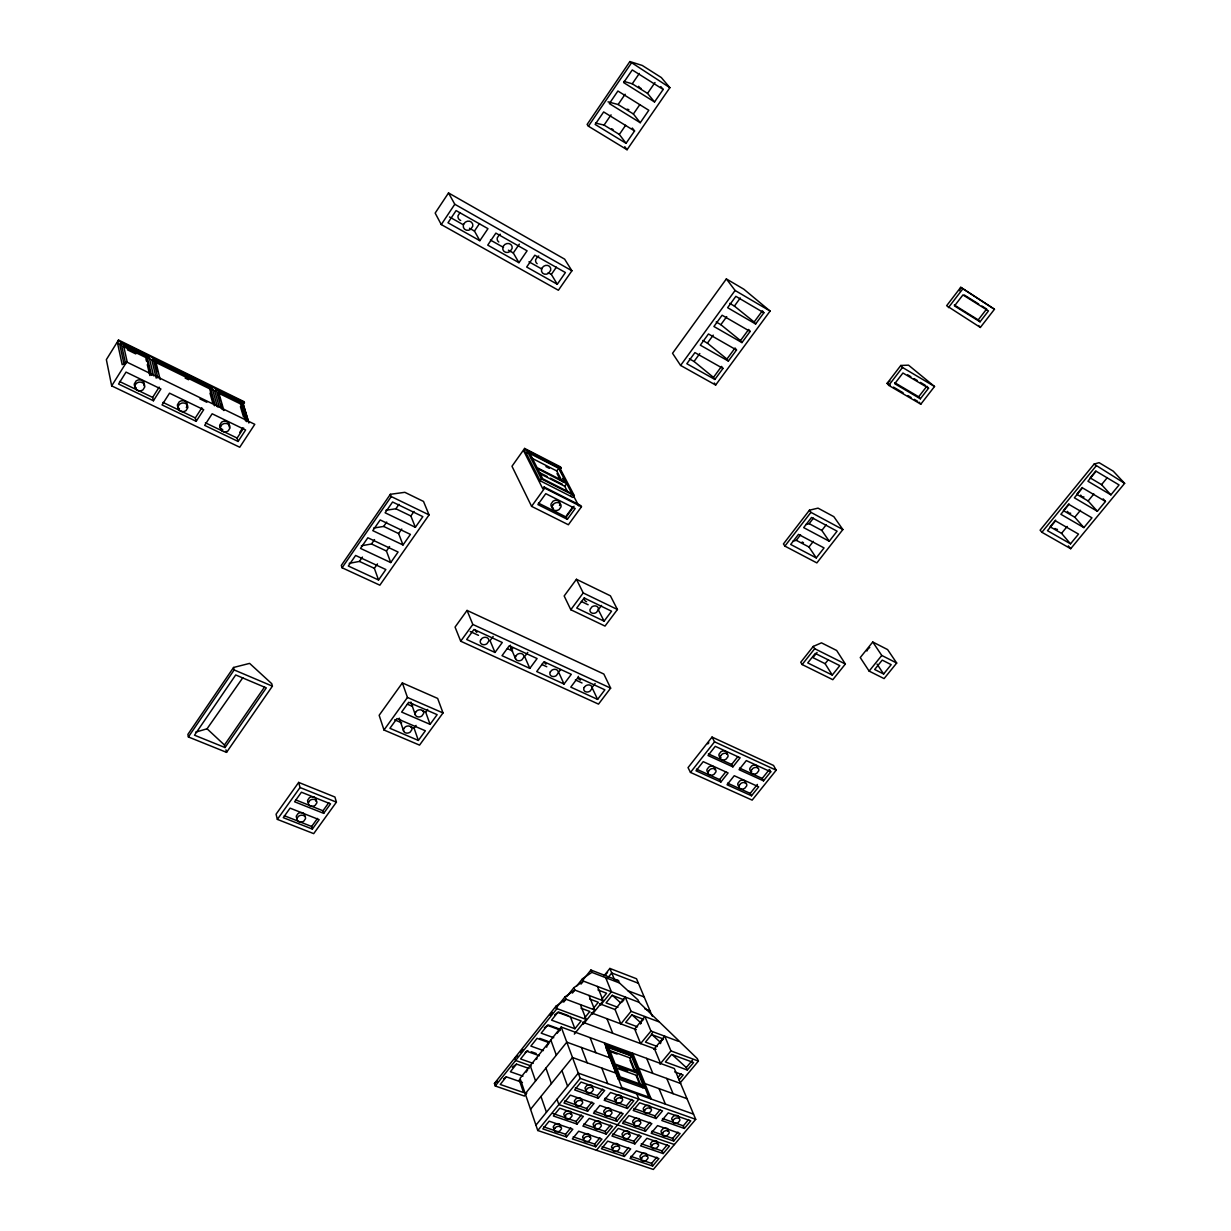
<?xml version="1.0" encoding="UTF-8"?>
<svg xmlns="http://www.w3.org/2000/svg" width="1231" height="1231" viewBox="0 0 1231 1231"><rect width="100%" height="100%" fill="white"/><g stroke="black" fill="none" stroke-linecap="round" stroke-linejoin="round"><path stroke-width="1.5" d="M143.981 385.749L144.289 384.611A5.016 4.462 -7.4 0 0 136.133 380.902L134.317 383.964A5.016 4.462 -7.4 0 0 136.364 387.996M229.058 426.834L229.381 425.726A4.893 4.308 -12.8 0 0 221.549 422.171L219.718 425.141A4.893 4.308 -12.8 0 0 220.718 428.28M304.749 816.307L304.811 816.107A4.339 3.385 -15.7 0 0 302.749 812.875A4.339 3.385 -15.7 0 0 298.01 813.599L296.348 816.03A4.339 3.385 -15.7 0 0 297.163 818.492M315.844 801.196L316.152 800.304A4.355 3.416 -16.1 0 0 314.09 797.042A4.355 3.416 -16.1 0 0 309.335 797.75L307.658 800.212A4.355 3.416 -16.1 0 0 308.473 802.689M959.503 290.747L960.749 287.315L994.463 309.258L980.353 327.446L946.639 305.719L960.749 287.315L994.463 309.258M559.49 505.541L559.874 504.51A4.662 3.893 -27.2 0 0 552.965 501.248L551.042 504.048A4.662 3.893 -27.2 0 0 553.442 508.141M584.463 597.789L584.371 598.004A4.339 3.524 -26.4 0 0 586.572 601.697M578.416 676.358L578.339 676.558A4.247 3.37 -25 0 0 580.493 680.066M560.167 1127.011L560.474 1126.288A3.755 2.585 -20.7 0 0 559.951 1124.38M714.565 769.714L714.642 769.529A4.108 3.108 -27 0 0 713.164 766.39A4.108 3.108 -27 0 0 708.81 767.051L707.025 769.406A4.108 3.108 -27 0 0 708.133 772.329M570.707 1114.132L571.015 1113.409A3.755 2.6 -21 0 0 569.891 1111.07M592.203 1087.604L592.28 1087.435A3.77 2.631 -21.5 0 0 591.157 1085.05M589.434 1136.952L589.741 1136.244A3.724 2.554 -21.2 0 0 588.264 1133.797A3.724 2.554 -21.2 0 0 584.279 1134.536L582.725 1136.505A3.724 2.554 -21.2 0 0 583.833 1138.798M600.205 1123.657L600.282 1123.488A3.724 2.57 -21.5 0 0 600.189 1122.133M610.807 1110.824L610.884 1110.67A3.739 2.57 -21.7 0 0 609.791 1108.331M621.209 1098.498L621.532 1097.775A3.739 2.585 -22 0 0 620.07 1095.267A3.739 2.585 -22 0 0 616.069 1095.99L614.484 1097.99A3.739 2.585 -22 0 0 616.346 1100.591M628.764 1134.12L629.087 1133.412A3.693 2.524 -21.9 0 0 627.656 1130.981A3.693 2.524 -21.9 0 0 623.702 1131.704L622.147 1133.674A3.693 2.524 -21.9 0 0 623.209 1135.951M639.612 1120.872L639.689 1120.718A3.708 2.539 -22.2 0 0 638.627 1118.41M650.014 1108.669L650.337 1107.946A3.724 2.554 -22.5 0 0 649.876 1106.038M646.86 1155.847L646.921 1155.694A3.662 2.477 -22.1 0 0 645.536 1153.309A3.662 2.477 -22.1 0 0 641.628 1154.032L640.074 1155.971A3.662 2.477 -22.1 0 0 641.859 1158.448M657.139 1143.891L657.462 1143.199A3.662 2.493 -22.4 0 0 657.4 1141.86M667.725 1131.32L668.048 1130.612A3.678 2.493 -22.6 0 0 666.279 1128.088M678.62 1118.133L678.681 1117.979A3.693 2.508 -22.9 0 0 678.25 1116.086M186.327 407.538L187.266 405.384A4.955 4.385 -10.2 0 0 179.28 401.752L177.449 404.768A4.955 4.385 -10.2 0 0 179.434 408.723M118.515 340.048L106.358 359.621L111.682 385.888L239.753 447.238L254.786 424.326L126.639 361.991L122.177 364.668L117.53 343.064L118.515 340.048L244.23 401.737L243.323 404.691L248.877 423.033M153.552 375.809L149.043 356.898L121.146 343.218L119.915 345.188L123.962 363.868M111.682 385.888L126.639 361.991M150.474 374.547L146.551 357.898L147.166 356.928L123.531 345.342L127.162 361.883M147.058 360.037L146.443 361.022L145.935 358.883M217.441 406.876L212.055 387.796L153.306 358.99L152.075 360.945L156.214 378.148M153.429 400.767L160.907 388.981L126.039 372.101L118.561 384.026L153.429 400.767L152.644 397.413L159.168 387.119M214.409 405.738L209.67 388.811L210.286 387.857L155.691 361.098L160.168 379.563M210.824 389.704L212.055 387.796M196.191 421.325L203.7 409.692L169.539 393.166L162.046 404.922L196.191 421.325L195.314 417.94L201.853 407.8M248.647 422.048L242.846 402.891L216.179 389.827L214.948 391.72L219.395 407.353M245.631 420.925L240.522 403.922L241.138 402.983L218.564 391.92L223.888 410.554M241.615 404.784L242.846 402.891M239.706 432.481L242.615 428.034M238.106 441.452L204.654 425.372L212.147 413.785L245.615 429.988L238.106 441.452L237.121 438.051L243.676 428.049M448.53 192.944L435.159 213.086L441.267 224.565L558.382 290.254L571.907 270.774L564.629 259.141L448.53 192.944L454.793 204.254L571.907 270.774M441.267 224.565L454.793 204.254M479.859 240.691L447.992 222.765L456.101 210.593L487.968 228.658L479.859 240.691L474.458 231.059L479.49 223.58M629.872 61.55L587.125 124.439L588.418 126.208L627.056 149.736L669.879 87.678L661.309 77.538L642.259 65.458L629.872 61.55L669.879 87.678M588.418 126.208L631.257 63.227M518.959 262.68L487.738 245.123L495.862 233.121L527.083 250.816L518.959 262.68L513.296 252.955L519.328 244.123M233.567 667.464L187.866 734.415L188.389 736.954L226.55 752.356L272.405 686.159L271.743 683.682L249.616 663.386L233.567 667.464L234.167 669.941L188.389 736.954M595.542 123.069L604.067 125.085L611.053 114.852M608.006 101.85L618.116 104.512L625.148 94.218M623.932 81.384L632.257 83.8L639.351 73.429M195.591 732.168L207.054 728.783L242.815 677.742M632.288 128.039L634.565 130.963L626.056 143.304L619.347 134.441L625.656 125.254M640.243 122.715L609.345 103.589L617.9 91.017L648.814 110.282L640.243 122.715L633.396 113.991L639.751 104.727M660.801 86.616L663.17 89.448L654.538 101.958L647.537 93.387L655 82.523M390.365 494.293L341.295 565.429L342.08 567.768L379.856 585.187L429.065 514.897L423.51 501.432L404.845 492.323L390.365 494.293L391.258 496.555L429.065 514.897M342.08 567.768L391.258 496.555M225.027 747.556L266.296 687.898L235.706 674.957L194.498 735.199L225.027 747.556L224.457 745.017L264.557 687.006M557.289 284.238L526.683 267.035L534.808 255.202L565.414 272.543L557.289 284.238L551.35 274.421L556.381 267.158M349.219 563.352L359.421 561.413L362.422 557.074M361.375 545.779L371.5 543.979L374.516 539.609M373.609 528.068L383.657 526.422L386.703 522.036M385.919 510.265L395.89 508.772L398.952 504.341M378.548 579.986L348.311 566.014L355.621 555.458L385.857 569.538L378.548 579.986L374.362 568.353L377.471 563.906M390.735 562.552L360.498 548.395L367.854 537.762L398.09 552.027L390.735 562.552L386.442 551.011L389.565 546.533M403.014 544.979L372.778 530.638L380.179 519.944L410.415 534.392L403.014 544.979L398.613 533.562L401.752 529.038M415.37 527.299L385.118 512.788L392.581 502.002L422.833 516.635L415.37 527.299L410.862 515.989L414.016 511.434M524.621 448.423L511.973 466.257L531.592 506.356L568.383 524.76L581.478 506.772L580.878 505.633L544.117 486.984L542.809 488.815L523.898 451.285L525.16 449.484L524.621 448.423L560.536 466.903L561.105 467.98L559.843 469.75L562.413 474.658M527.514 451.5L526.253 453.285L540.101 480.736L573.015 497.462L574.323 495.662L559.89 468.134L527.514 451.5L541.409 478.921L574.323 495.662M298.671 782.408L276.067 814.199L277.36 819.384L313.705 833.633L336.417 802.15L334.94 797.026L298.671 782.408L300.041 787.532L277.36 819.384M540.101 480.736L541.409 478.921M402.368 682.928L379.148 715.288L383.995 730.014L419.54 745.124L443.022 712.949L437.651 698.423L402.368 682.928L407.461 697.454L443.022 712.949M561.705 480.429L556.766 470.965L558.674 468.303L529.884 453.5L537.055 467.642L566.091 482.49L558.674 468.303M531.592 506.356L544.687 488.122L544.117 486.984M312.351 829.078L319.152 819.661L290.07 808.136L283.284 817.661L312.351 829.078L311.658 826.493L317.475 818.415M323.691 813.352L330.524 803.874L301.426 792.21L294.594 801.781L323.691 813.352L322.968 810.783L328.815 802.658M467.057 610.422L455.055 627.087L460.702 641.213L598.512 704.117L610.638 688.129L603.836 674.034L467.057 610.422L472.827 624.44L610.638 688.129M383.995 730.014L407.461 697.454M567.353 491.292L564.737 486.276L566.675 483.598L537.608 468.749L542.686 478.736L571.923 493.616L566.675 483.598M460.702 641.213L472.827 624.44M726.367 278.914L672.541 353.297L680.605 365.438L715.657 385.041L770.098 311.058L743.832 289.208L726.367 278.914L735.092 290.47L770.098 311.058M566.414 515.758L572.677 507.126M567.353 519.344L537.916 504.587L545.779 493.662L575.2 508.526L567.353 519.344L566.183 517.051L574.015 506.249M418.355 740.431L389.919 728.306L396.936 718.581L425.372 730.783L418.355 740.431L414.078 728.152L416.063 725.413M430.065 724.351L401.629 712.072L408.692 702.285L437.143 714.657L430.065 724.351L425.695 712.149L427.696 709.395M680.605 365.438L735.092 290.47M493.154 636.427L490.076 640.674L495 652.461L502.279 642.505L473.966 629.456L466.687 639.505L495 652.461M689.375 358.852L694.038 361.468L699.824 353.528M702.732 340.479L707.394 343.141L713.226 335.14M716.196 321.983L720.843 324.676L726.721 316.629M729.737 303.365L734.399 306.088L740.293 297.979M714.872 379.44L713.472 377.394L721.535 366.407L722.966 368.438L714.872 379.44L686.836 363.73L694.915 352.605L722.966 368.438M728.367 361.083L726.936 359.067L735.061 348.004L736.507 350.004L728.367 361.083L700.331 345.172L708.471 333.97L736.507 350.004M741.954 342.603L740.493 340.602L748.663 329.462L750.141 331.447L741.954 342.603L713.918 326.492L722.12 315.228L750.141 331.447M755.619 323.999L754.141 322.014L762.374 310.812L763.866 312.766L755.619 323.999L727.613 307.688L735.861 296.332L763.866 312.766M576.447 579.293L564.167 595.973L570.799 609.73L605.021 626.087L617.423 609.514L610.407 595.819L576.447 579.293L583.217 592.942L617.423 609.514M527.76 652.399L524.668 656.585L529.822 668.387L537.101 658.554L509.295 645.736L502.017 655.677L529.822 668.387M570.799 609.73L583.217 592.942M601.513 605.421L596.481 612.361A4.385 3.539 -26.4 0 1 591.772 612.992A4.385 3.539 -26.4 0 1 590.049 609.468L591.88 606.883A4.385 3.539 -26.4 0 1 596.573 606.237A4.385 3.539 -26.4 0 1 598.312 609.776L604.098 621.163L611.545 611.192L584.171 597.974L576.724 608.037L604.098 621.163M560.705 669.449L558.659 672.218L564.029 684.036L571.292 674.326L543.994 661.739L536.716 671.541L564.029 684.036M595.127 683.482L592.034 687.575L597.604 699.408L604.883 689.806L578.062 677.435L570.784 687.129L597.604 699.408M900.815 365.469L887.105 383.364L888.751 385.38L920.803 404.199L934.529 386.503L908.524 365.161L900.815 365.469L902.492 367.454L934.529 386.503M888.751 385.38L902.492 367.454M948.409 307.642L962.55 289.208M809.444 510.188L783.439 543.933L784.886 546.118L816.861 562.906L842.866 529.545L833.833 516.666L818.03 508.141L809.444 510.188L810.921 512.342L842.866 529.545M784.886 546.118L810.921 512.342M792.764 541.286L796.288 540.317L800.565 534.793M805.69 524.56L809.152 523.667L813.46 518.097M920.357 398.798L918.68 396.782L926.866 386.211L928.559 388.211L920.357 398.798L894.722 383.703L902.938 373.008L928.559 388.211M980.03 321.814L954.487 305.919L962.934 294.917L988.478 310.92L980.03 321.814L978.23 319.891L986.647 309.012L981.876 306.027M816.276 557.92L790.687 544.456L798.473 534.377L824.047 547.918L816.276 557.92L808.967 547.01L813.368 541.332M829.248 541.24L803.689 527.622L811.521 517.466L837.08 531.192L829.248 541.24L821.831 530.438L826.263 524.714M712.041 737.077L688.037 767.621L690.483 772.422L752.156 800.119L776.192 770.206L773.545 765.451L712.041 737.077L714.565 741.816L776.192 770.206M690.483 772.422L714.565 741.816M813.276 646.413L800.735 662.263L802.15 664.555L832.818 679.697L845.358 664.017L836.649 650.476L821.477 642.844L813.276 646.413L814.707 648.691L845.358 664.017M802.15 664.555L814.707 648.691M817.076 652.43L812.952 657.646L825.109 663.694L832.279 675.065L839.804 665.648L815.276 653.415L807.736 662.909L832.279 675.065M720.889 781.993L696.007 770.791L703.209 761.65L728.09 772.93L720.889 781.993L719.627 779.592L725.798 771.822M732.891 766.867L708.025 755.526L715.273 746.325L740.139 757.757L732.891 766.867L731.629 764.482L737.815 756.68M825.109 663.694L828.309 659.678M526.806 1093.082L524.421 1096.052L495.262 1085.988L494.431 1083.449L556.058 1006.127L565.998 999.233L594.742 1009.989L583.309 1024.192M520.682 1052.459L523.067 1049.474M550.226 1015.421L552.504 1012.559M555.935 1008.251L565.075 996.787L574.815 990.078L603.159 1000.772L592.419 1014.113M495.262 1085.988L556.981 1008.62L556.058 1006.127M566.737 996.633L573.892 987.662L583.432 981.107L638.951 1002.265L697.315 1058.614L698.392 1061.076L680.081 1082.988M563.721 1002.111L565.998 999.233L565.075 996.787M576.554 986.185L582.494 978.753L591.849 972.367L619.439 982.953L637.966 999.895L638.951 1002.265M572.43 993.063L574.815 990.078L573.892 987.662M583.109 979.799L590.911 970.028L618.485 980.63L619.439 982.953M522.452 1082.464L506.31 1076.848L500.217 1084.465L523.544 1092.528L519.251 1079.895M581.047 984.092L583.432 981.107L582.494 978.753M561.198 1027.054L520.036 1078.371L537.762 1130.504L653.338 1169.45L695.715 1119.333L674.311 1068.508L561.198 1027.054L580.216 1078.371L695.715 1119.333M604.144 975.614L609.884 968.443L636.519 978.753L652.261 1016.129M751.51 795.78L727.059 784.763L734.245 775.73L758.696 786.824L751.51 795.78L750.218 793.38L757.404 784.424M763.512 780.839L762.204 778.438L769.421 769.437L770.744 771.822L763.512 780.839L739.062 769.683L746.309 760.589L770.744 771.822M872.748 641.997L860.254 657.569L869.132 671.11L884.089 678.604L896.691 663.032L887.597 649.583L872.748 641.997L881.765 655.446L896.691 663.032M607.129 978.707L611.73 972.967L638.412 983.277M574.892 1028.731L581.155 1020.961L557.828 1012.328L551.58 1020.16L574.892 1028.731L570.215 1016.344M584.663 1017.914L589.818 1011.497L580.986 1008.189M593.188 1008.62L598.297 1002.265L589.572 998.972M525.268 1093.728L566.799 1042.165L610.299 1057.952M601.513 999.526L606.575 993.232L597.974 989.955M621.563 1002.496L622.347 1001.511A5.309 3.785 -22.8 0 1 623.394 1000.665M574.323 1034.102L586.141 1019.437L580.432 1004.634M869.132 671.11L881.765 655.446M600.682 1005.05L611.392 991.771L605.683 977.676M530.561 1109.316L572.492 1057.506L616.269 1073.247M883.627 674.003L891.182 664.648L882.227 660.108L874.656 669.495L883.627 674.003L877.072 664.125M631.088 1011.328L620.87 1023.9L615.085 1009.543L625.225 997.033L631.088 1011.328L658.6 1021.715M535.947 1125.165L578.278 1073.109L693.53 1114.132M641.166 1021.945L641.966 1020.976A5.324 3.77 -23 0 1 643.013 1020.13M537.762 1130.504L580.216 1078.371M606.821 1045.904L605.775 1047.181L618.162 1078.925L643.967 1088.158L645.029 1086.881L632.288 1055.229L606.821 1045.904L619.224 1077.633L645.029 1086.881M1094.082 464.118L1040.118 530.176L1041.903 532.284L1070.708 548.703L1124.642 483.352L1113.286 471.196L1099.083 462.656L1094.082 464.118L1124.642 483.352M1041.903 532.284L1095.959 466.149M1055.613 520.082L1050.105 526.806L1061.537 533.346L1070.508 543.84L1078.525 534.116L1055.506 520.867L1047.473 530.684L1070.508 543.84M1068.908 503.833L1063.384 510.588L1074.786 517.22L1083.896 527.607L1091.959 517.836L1068.954 504.418L1060.876 514.296L1083.896 527.607M1082.295 487.476L1076.725 494.277L1088.127 500.986L1097.36 511.28L1105.469 501.448L1103.145 498.878M1095.759 471.027L1090.158 477.874L1101.545 484.645L1110.901 494.862L1119.071 484.952L1096.113 471.227L1087.942 481.229L1110.901 494.862M566.491 1136.921L542.84 1128.919L549.164 1121.179L572.815 1129.227L566.491 1136.921L565.552 1134.259L570.815 1127.858M577.031 1124.088L553.381 1115.994L559.736 1108.208L583.386 1116.363L577.031 1124.088L576.077 1121.441L581.355 1115.009M587.633 1111.193L563.983 1103.007L570.368 1095.159L594.019 1103.422L587.633 1111.193L586.648 1108.546L591.973 1102.084M598.281 1098.237L574.631 1089.927L581.047 1082.049L604.698 1090.42L598.281 1098.237L597.281 1095.605L602.636 1089.096M650.953 1031.039L640.628 1043.596L634.673 1029.054L644.906 1016.529L650.953 1031.039L678.419 1041.318M635.073 1070.955L629.826 1057.86L631.395 1055.967L608.73 1047.673L615.146 1064.061L637.966 1072.324L631.395 1055.967M648.86 1097.298L632.165 1055.767L633.196 1054.505L604.913 1044.134M1061.537 533.346L1067.215 526.437M1074.786 517.22L1080.495 510.265M1088.127 500.986L1093.867 493.985M1101.545 484.645L1107.315 477.613M652.461 1032.824L651.43 1034.086L660.955 1042.842M660.924 1041.564L661.724 1040.58A5.355 3.755 -23.2 0 1 662.77 1039.733M618.162 1078.925L619.224 1077.633M620.763 1088.789L621.824 1087.481L650.614 1097.744M653.846 1049.397L664.74 1036.194L670.957 1050.905L698.392 1061.076M640.843 1085.357L636.889 1075.494L638.474 1073.586L615.654 1065.338L620.162 1076.863L643.09 1085.096L638.474 1073.586M659.97 1064.169L670.957 1050.905M595.65 1146.769L572.369 1138.906L578.678 1131.227L601.959 1139.152L595.65 1146.769L594.681 1144.107L599.928 1137.783M606.191 1134.074L582.894 1126.103L589.249 1118.394L612.53 1126.411L606.191 1134.074L605.19 1131.427L610.484 1125.057M616.777 1121.303L593.496 1113.224L599.882 1105.469L623.163 1113.609L616.777 1121.303L615.777 1118.671L621.086 1112.255M627.425 1108.469L604.144 1100.283L610.561 1092.497L633.842 1100.729L627.425 1108.469L626.394 1105.838L631.734 1099.391M596.435 1150.277L638.874 1099.175L636.796 1093.944M678.004 1077.479L681.097 1073.771M687.329 1070.031L665.386 1061.968L671.634 1054.444L693.576 1062.553L687.329 1070.031L686.283 1067.569L692.514 1060.091M679.05 1079.956L683.19 1075.002L674.742 1071.924M624.363 1156.463L601.436 1148.723L607.745 1141.122L630.672 1148.938L624.363 1156.463L623.363 1153.816L628.61 1147.538M634.888 1143.891L611.961 1136.044L618.301 1128.412L641.228 1136.321L634.888 1143.891L633.873 1141.26L639.151 1134.951M645.475 1131.243L622.547 1123.303L628.933 1115.625L651.845 1123.626L645.475 1131.243L644.444 1128.627L649.753 1122.272M656.123 1118.533L633.196 1110.485L639.612 1102.776L662.524 1110.885L656.123 1118.533L655.061 1115.917L660.401 1109.546M652.63 1166.019L630.041 1158.386L636.35 1150.862L658.939 1158.556L652.63 1166.019L651.599 1163.387L656.846 1157.171M663.155 1153.57L640.582 1145.846L646.921 1138.275L669.495 1146.061L663.155 1153.57L662.109 1150.939L667.387 1144.692M673.726 1141.045L651.153 1133.228L657.539 1125.611L680.112 1133.505L673.726 1141.045L672.665 1138.429L677.973 1132.135M684.374 1128.458L661.801 1120.533L668.218 1112.886L690.776 1120.872L684.374 1128.458L683.282 1125.842L688.621 1119.533M707.81 743.924L708.871 742.785M606.76 973.336L607.545 972.521M557.92 1032.193L558.012 1032.101A5.524 3.939 -21.3 0 0 557.289 1033.255M459.994 212.624L458.024 215.733A4.893 4.462 -32.5 0 0 460.686 220.472M889.951 380.933L887.105 383.364L890.305 385.241M503.541 1078.895L506.31 1076.879M494.431 1083.449L497.401 1081.28M512.281 1067.215L516.405 1064.23M525.191 1052.505L527.914 1050.551M517.682 1055.844L514.758 1057.952L515.62 1060.476L531.053 1065.938M544.317 1027.808L548.349 1024.961L559.92 1029.178M554.658 1014.867L558.659 1012.051L568.568 1015.729M614.7 980.045L618.485 980.63M543.748 1126.873L565.552 1134.259M573.2 1136.844L594.681 1144.107M602.205 1146.661L623.363 1153.816M630.78 1156.34L651.599 1163.387M552.457 1113.332L576.077 1121.441M583.725 1124.057L605.19 1131.427M612.73 1134.013L633.873 1141.26M641.289 1143.799L662.109 1150.939M674.419 1144.522L558.874 1104.576L556.997 1099.283M564.721 1100.929L586.648 1108.546M594.296 1111.208L615.777 1118.671M623.301 1121.287L644.444 1128.627M651.861 1131.197L672.665 1138.429M522.944 1076.14L510.388 1071.739L516.497 1064.076L529.068 1068.508M575.354 1087.881L597.281 1095.605M604.929 1098.283L626.394 1105.838M633.934 1108.485L655.061 1115.917M662.478 1118.533L683.282 1125.842M533.161 1063.399L520.59 1058.952L526.745 1051.243L539.316 1055.721M531.223 1051.72L536.177 1053.49M644.906 1083.542L687.021 1098.683M543.425 1050.597L530.869 1046.088L537.055 1038.333L549.611 1042.872M539.763 1038.379L548.026 1041.364M618.839 1067.893L627.61 1071.062M615.823 1067.893L636.889 1075.494M638.751 1068.277L680.62 1083.48M553.75 1037.718L541.194 1033.163L547.41 1025.361L559.967 1029.962M608.914 1050.228L629.826 1057.86M610.13 1051.505L617.1 1054.044M605.637 1046.073L632.165 1055.767M556.981 1008.62L586.141 1019.437M657.292 1046.504L645.459 1042.118L651.645 1034.579L663.478 1039.01M582.663 1022.161L656.092 1049.32M591.126 1012.79L636.35 1029.67M637.535 1026.854L625.671 1022.422L631.811 1014.883L643.659 1019.345M599.466 1003.665L615.085 1009.543M617.916 1007.358L606.052 1002.88L612.13 995.34L624.009 999.849M644.967 1008.928L650.03 1010.836M628.072 990.786L644.182 996.956M284.33 815.738L311.658 826.493M295.64 799.873L322.968 810.783M300.041 787.532L336.417 802.15M234.167 669.941L272.405 686.159M394.659 719.812L401.721 722.843M410.539 726.629L414.078 728.152M407.415 704.209L412.4 706.379M422.371 710.702L425.695 712.149M696.438 769.129L719.627 779.592M727.536 783.147L750.218 793.38M708.441 753.895L731.629 764.482M739.523 768.082L762.204 778.438M470.211 631.534L478.49 635.334M507.403 648.645L512.588 651.03M541.686 664.417L546.779 666.756M575.369 679.912L582.032 682.974M359.421 561.413L374.362 568.353M371.5 543.979L386.442 551.011M383.657 526.422L398.613 533.562M581.34 601.482L588.141 604.76M119.53 381.487L152.644 397.413M162.954 402.383L195.314 417.94M205.408 422.802L237.121 438.051M395.89 508.772L410.862 515.989M199.945 398.906L206.87 402.275M117.53 343.064L120.977 344.757M148.551 358.267L155.445 361.637M210.578 388.657L215.748 391.196M122.931 346.326L146.551 357.898M155.075 362.083L209.67 388.811M217.949 392.858L240.522 403.922M127.378 349.789L135.81 353.928M185.173 378.086L188.589 379.748M118.745 341.11L244.554 402.814M538.424 503.11L566.183 517.051M544.687 488.122L581.478 506.772M540.255 472.966L547.087 476.459M550.503 478.197L562.459 484.291M539.101 473.196L564.737 486.276M545.964 466.626L549.349 468.365M525.16 449.484L561.105 467.98M523.898 451.285L527.16 452.962M531.361 457.932L556.766 470.965M796.288 540.317L808.967 547.01M809.152 523.667L821.831 530.438M449.484 216.964L462.81 224.473M469.473 228.243L474.458 231.059M490.446 240.076L503.51 247.431M508.403 250.201L513.296 252.955M528.961 261.788L541.748 269.004M548.149 272.62L551.35 274.421M562.721 480.644C559.043 479.167 565.783 484.106 563.367 481.121M1097.36 511.28L1074.371 497.816L1082.495 487.876L1105.469 501.448M894.66 382.641L918.68 396.782M893.506 387.119L903.108 392.766M907.909 395.582L911.109 397.475M914.31 399.352L917.526 401.229M907.662 374.809L910.863 376.717M914.064 378.609L917.264 380.517M920.465 382.41L925.266 385.257M626.056 143.304L595.142 124.439L603.652 111.944L634.565 130.963M604.067 125.085L619.347 134.441M618.116 104.512L633.396 113.991M954.302 304.996L978.23 319.891M632.257 83.8L647.537 93.387M964.335 295.025L978.676 304.026M654.538 101.958L623.64 82.6L632.272 69.936L663.17 89.448M734.399 306.088L754.141 322.014M720.843 324.676L740.493 340.602M707.394 343.141L726.936 359.067M694.038 361.468L713.472 377.394M612.346 995.264L620.409 1002.665M631.811 1014.606L641.274 1023.284M672.572 1054.982L686.283 1067.569M207.054 728.783L224.457 745.017M978.553 325.523L980.353 327.446M1068.323 545.902L1070.708 548.703M919.126 402.168L920.803 404.199M624.763 146.689L627.056 149.736M714.257 382.995L715.657 385.041M571.846 492.677L578.708 505.787M570.615 495.416L571.199 496.539M557.012 473.535L560.52 480.29M510.526 647.044L515.604 658.831M654.415 1048.704L660.555 1063.461M666.771 1078.448L673.095 1093.682M609.884 968.443L614.546 979.83M646.675 1058.383L652.815 1073.386M659.047 1088.635L665.386 1104.115M632.703 1053.259L651.153 1099.052M642.028 1086.373L642.551 1087.65M629.995 1060.214L634.103 1070.508M636.165 1075.648L640.289 1085.927M590.911 970.028L591.849 972.367M597.466 986.462L603.159 1000.772M606.96 1018.699L612.73 1033.286M589.049 995.448L594.742 1009.989M604.421 1042.888L622.332 1088.789M590.126 1037.656L595.912 1052.736M601.79 1068.046L607.76 1083.603M581.401 1047.473L587.202 1062.799M550.826 1039.98L556.32 1055.152M561.921 1070.57L567.599 1086.234M545.918 1068.077L551.411 1083.557M411.139 702.901L415.432 715.088M530.253 1065.646L535.562 1080.941M540.963 1096.467L546.441 1112.255M403.706 731.26L399.521 718.996A4.308 3.447 -19.2 0 1 399.275 718.135M241.138 402.983L246.769 421.679M240.414 406.569L243.476 416.77M218.564 395.028L220.134 400.521M221.18 404.183L222.749 409.677M216.179 389.827L221.626 408.907M210.286 387.857L215.04 404.784M210.009 393.151L212.84 403.322M155.598 364.222L157.353 371.485M153.306 358.99L157.86 377.902M147.166 356.928L151.521 375.363M147.289 364.653L149.859 375.532M225.965 749.802L226.55 752.356M121.146 343.218L125.608 363.745M595.127 1126.288A3.724 2.57 -21.5 0 1 593.25 1123.734L594.819 1121.749A3.724 2.57 -21.5 0 1 599.789 1121.579M554.535 1128.858A3.755 2.585 -20.7 0 1 553.381 1126.534L554.935 1124.549A3.755 2.585 -20.7 0 1 559.336 1123.965M565.845 1116.24A3.755 2.6 -21 0 1 565.06 1115.994M564.429 1115.578A3.755 2.6 -21 0 1 563.906 1113.64L565.475 1111.655A3.755 2.6 -21 0 1 568.214 1110.747M662.955 1133.382A3.678 2.493 -22.6 0 1 662.201 1133.136M661.616 1132.735A3.678 2.493 -22.6 0 1 661.17 1130.858L662.74 1128.919A3.678 2.493 -22.6 0 1 665.417 1128.027M672.834 1120.502A3.693 2.508 -22.9 0 1 671.803 1118.21L673.388 1116.24A3.693 2.508 -22.9 0 1 677.665 1115.671M634.55 1123.503A3.708 2.539 -22.2 0 1 633.796 1123.257M633.196 1122.857A3.708 2.539 -22.2 0 1 632.734 1120.964L634.304 1118.994A3.708 2.539 -22.2 0 1 636.996 1118.102M644.429 1110.5A3.724 2.554 -22.5 0 1 643.367 1108.177L644.952 1106.192A3.724 2.554 -22.5 0 1 649.276 1105.623M604.944 1113.239A3.739 2.57 -21.7 0 1 603.836 1110.901L605.421 1108.916A3.739 2.57 -21.7 0 1 609.006 1108.085M581.109 1098.514A3.77 2.616 -21.2 0 1 581.617 1100.452M575.631 1103.038A3.77 2.616 -21.2 0 1 574.508 1100.683L576.077 1098.668A3.77 2.616 -21.2 0 1 580.493 1098.098M586.279 1090.02A3.77 2.631 -21.5 0 1 585.156 1087.65L586.725 1085.619A3.77 2.631 -21.5 0 1 590.372 1084.803M651.63 1145.707A3.662 2.493 -22.4 0 1 650.599 1143.445L652.153 1141.506A3.662 2.493 -22.4 0 1 657.015 1141.322M618.085 1144.184A3.693 2.508 -21.7 0 1 618.547 1146.046M612.699 1148.585A3.693 2.508 -21.7 0 1 611.622 1146.307L613.176 1144.368A3.693 2.508 -21.7 0 1 617.485 1143.768M605.806 975.475A5.155 3.724 -22.7 0 1 606.083 974.429M558.843 1031.224A5.524 3.939 -21.3 0 1 559.997 1030.439M546.702 1047.212A5.509 3.908 -21 0 1 548.503 1044.103M536.547 1059.368A5.509 3.893 -20.7 0 1 537.024 1058.306M660.262 1043.657A5.355 3.755 -23.2 0 1 660.416 1042.611M526.345 1072.109A5.493 3.878 -20.5 0 1 527.607 1070.047M640.52 1024.054A5.324 3.77 -23 0 1 640.674 1022.992M1057.444 529.392A6.386 4.77 -37.7 0 1 1054.982 528.468M1070.678 513.25A6.401 4.801 -38.2 0 1 1069.324 512.958M1068.216 512.327A6.401 4.801 -38.2 0 1 1067.4 511.373M1083.988 497.016A6.432 4.816 -38.7 0 1 1082.649 496.724M1081.526 496.078A6.432 4.816 -38.7 0 1 1080.71 495.108M641.243 88.54A7.555 6.724 -47.1 0 1 638.597 86.293M628.856 109.621A7.509 6.694 -45.6 0 1 627.133 109.144M613.115 129.609A7.463 6.663 -44 0 1 611.622 128.701M498.801 242.015A4.862 4.37 -33.4 0 1 497.247 237.922L499.217 234.859A4.862 4.37 -33.4 0 1 500.325 234.229M537.162 263.696A4.816 4.278 -34.1 0 1 535.67 259.664L537.655 256.633A4.816 4.278 -34.1 0 1 538.747 256.017M512.665 648.829A4.324 3.493 -23.4 0 1 510.373 645.213M476.889 632.38A4.37 3.57 -22.5 0 1 475.412 630.072M545.979 664.201A4.293 3.431 -24.3 0 1 544.579 661.955M803.443 542.64A6.478 5.124 -33.2 0 1 802.212 541.994M866.901 651.045A6.201 4.709 -32.2 0 1 869.748 647.475M222.734 429.527A4.893 4.308 -12.8 0 1 221.626 429.034M400.798 720.32A4.308 3.447 -19.2 0 1 400.044 719.75M413.354 704.624A4.324 3.478 -19.7 0 1 410.892 702.024M745.401 783.455A4.078 3.062 -27.4 0 0 743.955 780.362A4.078 3.062 -27.4 0 0 739.646 781.023L737.877 783.347A4.078 3.062 -27.4 0 0 738.939 786.224M757.527 767.559A4.093 3.078 -27.9 0 0 755.557 765.174A4.093 3.078 -27.9 0 0 751.664 765.974L749.879 768.313A4.093 3.078 -27.9 0 0 751.741 771.56M726.675 754.326A4.124 3.124 -27.4 0 0 725.197 751.172A4.124 3.124 -27.4 0 0 720.827 751.833L719.042 754.188A4.124 3.124 -27.4 0 0 720.951 757.496M636.396 1072.478L634.457 1071.078L636.396 1072.478M637.443 1071.216L635.504 1069.801L637.443 1071.216M565.352 480.213L562.813 478.49L565.352 480.213M135.102 385.041L134.81 386.195A5.032 4.462 -7.5 0 0 142.965 389.888L144.796 386.842A5.032 4.462 -7.5 0 0 136.626 383.133L135.102 385.041M178.326 405.876L178.018 406.999A4.97 4.385 -10.3 0 0 186.019 410.631L187.851 407.615A4.97 4.385 -10.3 0 0 179.849 403.983L178.326 405.876M220.672 426.28L220.349 427.403A4.909 4.308 -12.8 0 0 228.181 430.942L230.028 427.973A4.909 4.308 -12.8 0 0 222.196 424.418L220.672 426.28M463.687 224.119L463.302 225.304A4.939 4.478 -32.3 0 0 470.781 229.274L472.781 226.15A4.939 4.478 -32.3 0 0 465.303 222.165L463.687 224.119M297.317 817.738L297.01 818.63A4.339 3.385 -15.7 0 0 299.087 821.846A4.339 3.385 -15.7 0 0 303.826 821.139L305.503 818.692A4.339 3.385 -15.7 0 0 303.426 815.476A4.339 3.385 -15.7 0 0 298.687 816.184L297.317 817.738M308.658 801.889L308.365 802.781A4.355 3.416 -16.1 0 0 310.412 806.028A4.355 3.416 -16.1 0 0 315.182 805.32L316.859 802.874A4.355 3.416 -16.1 0 0 314.797 799.611A4.355 3.416 -16.1 0 0 310.043 800.319L308.658 801.889M503.187 246.415L502.802 247.569A4.893 4.385 -33.2 0 0 510.126 251.463L512.127 248.385A4.893 4.385 -33.2 0 0 504.802 244.492L503.187 246.415M541.902 268.266L541.517 269.404A4.847 4.293 -34 0 0 548.703 273.22L550.703 270.174A4.847 4.293 -34 0 0 543.517 266.358L541.902 268.266M403.814 728.552L403.491 729.46A4.339 3.462 -19.3 0 0 405.445 732.814A4.339 3.462 -19.3 0 0 410.169 732.137L411.893 729.629A4.339 3.462 -19.3 0 0 409.954 726.29A4.339 3.462 -19.3 0 0 405.214 726.967L403.814 728.552M415.555 712.349L415.216 713.272A4.355 3.478 -19.7 0 0 417.155 716.642A4.355 3.478 -19.7 0 0 421.894 715.965L423.633 713.457A4.355 3.478 -19.7 0 0 421.694 710.087A4.355 3.478 -19.7 0 0 416.955 710.764L415.555 712.349M480.659 639.92L480.305 640.874A4.401 3.57 -22.5 0 0 482.198 644.382A4.401 3.57 -22.5 0 0 486.953 643.721L488.753 641.151A4.401 3.57 -22.5 0 0 486.876 637.627A4.401 3.57 -22.5 0 0 482.106 638.289L480.659 639.92M552.581 505.295L552.196 506.326A4.662 3.893 -27.1 0 0 559.105 509.588L561.044 506.787A4.662 3.893 -27.1 0 0 554.119 503.525L552.581 505.295M515.804 656.046L515.45 656.985A4.355 3.508 -23.4 0 0 517.266 660.447A4.355 3.508 -23.4 0 0 521.975 659.785L523.76 657.246A4.355 3.508 -23.4 0 0 521.944 653.784A4.355 3.508 -23.4 0 0 517.235 654.446L515.804 656.046M550.303 671.895L549.949 672.818A4.324 3.447 -24.3 0 0 551.703 676.219A4.324 3.447 -24.3 0 0 556.366 675.573L558.151 673.049A4.324 3.447 -24.3 0 0 556.397 669.649A4.324 3.447 -24.3 0 0 551.734 670.295L550.303 671.895M584.186 687.452L583.833 688.36A4.278 3.385 -25 0 0 585.541 691.714A4.278 3.385 -25 0 0 590.126 691.068L591.926 688.575A4.278 3.385 -25 0 0 590.218 685.221A4.278 3.385 -25 0 0 585.633 685.882L584.186 687.452M554.612 1128.488L554.304 1129.196A3.755 2.585 -20.7 0 0 555.827 1131.674A3.755 2.585 -20.7 0 0 559.859 1130.935L561.413 1128.95A3.755 2.585 -20.7 0 0 559.905 1126.488A3.755 2.585 -20.7 0 0 555.858 1127.211L554.612 1128.488M708.641 770.945L708.271 771.806A4.108 3.108 -26.9 0 0 709.764 774.93A4.108 3.108 -26.9 0 0 714.118 774.268L715.903 771.914A4.108 3.108 -26.9 0 0 714.411 768.79A4.108 3.108 -26.9 0 0 710.056 769.452L708.641 770.945M565.167 1115.578L564.86 1116.302A3.77 2.6 -21 0 0 566.368 1118.794A3.77 2.6 -21 0 0 570.415 1118.056L571.969 1116.071A3.77 2.6 -21 0 0 570.461 1113.563A3.77 2.6 -21 0 0 566.429 1114.301L565.167 1115.578M720.674 755.711L720.304 756.588A4.124 3.139 -27.4 0 0 721.781 759.727A4.124 3.139 -27.4 0 0 726.152 759.065L727.936 756.711A4.124 3.139 -27.4 0 0 726.459 753.557A4.124 3.139 -27.4 0 0 722.089 754.218L720.674 755.711M575.785 1102.591L575.462 1103.33A3.77 2.616 -21.2 0 0 576.97 1105.838A3.77 2.616 -21.2 0 0 581.017 1105.115L582.586 1103.099A3.77 2.616 -21.2 0 0 581.094 1100.591A3.77 2.616 -21.2 0 0 577.031 1101.314L575.785 1102.591M586.448 1089.543L586.125 1090.281A3.785 2.631 -21.5 0 0 587.633 1092.805A3.785 2.631 -21.5 0 0 591.68 1092.082L593.265 1090.066A3.785 2.631 -21.5 0 0 591.772 1087.527A3.785 2.631 -21.5 0 0 587.71 1088.25L586.448 1089.543M584.002 1138.444L583.679 1139.152A3.724 2.554 -21.2 0 0 585.171 1141.599A3.724 2.554 -21.2 0 0 589.157 1140.86L590.711 1138.906A3.724 2.554 -21.2 0 0 589.234 1136.459A3.724 2.554 -21.2 0 0 585.233 1137.182L584.002 1138.444M739.523 784.901L739.154 785.747A4.078 3.062 -27.4 0 0 740.6 788.825A4.078 3.062 -27.4 0 0 744.909 788.163L746.678 785.855A4.078 3.062 -27.4 0 0 745.247 782.762A4.078 3.062 -27.4 0 0 740.924 783.424L739.523 784.901M594.542 1125.673L594.234 1126.38A3.739 2.57 -21.5 0 0 595.712 1128.842A3.739 2.57 -21.5 0 0 599.697 1128.119L601.267 1126.134A3.739 2.57 -21.5 0 0 599.789 1123.672A3.739 2.57 -21.5 0 0 595.804 1124.395L594.542 1125.673M751.556 769.837L751.172 770.698A4.093 3.078 -27.9 0 0 752.603 773.807A4.093 3.078 -27.9 0 0 756.927 773.145L758.711 770.806A4.093 3.078 -27.9 0 0 757.28 767.698A4.093 3.078 -27.9 0 0 752.957 768.359L751.556 769.837M605.16 1112.809L604.836 1113.532A3.739 2.585 -21.7 0 0 606.298 1116.009A3.739 2.585 -21.7 0 0 610.299 1115.286L611.884 1113.301A3.739 2.585 -21.7 0 0 610.422 1110.824A3.739 2.585 -21.7 0 0 606.406 1111.547L605.16 1112.809M615.823 1099.899L615.5 1100.622A3.755 2.585 -22 0 0 616.962 1103.114A3.755 2.585 -22 0 0 620.963 1102.391L622.547 1100.406A3.755 2.585 -22 0 0 621.101 1097.898A3.755 2.585 -22 0 0 617.085 1098.621L615.823 1099.899M612.93 1148.261L612.607 1148.954A3.693 2.508 -21.7 0 0 614.054 1151.37A3.693 2.508 -21.7 0 0 617.993 1150.646L619.547 1148.692A3.693 2.508 -21.7 0 0 618.116 1146.276A3.693 2.508 -21.7 0 0 614.161 1147.015L612.93 1148.261M623.471 1135.598L623.148 1136.305A3.708 2.524 -21.9 0 0 624.579 1138.737A3.708 2.524 -21.9 0 0 628.533 1138.013L630.103 1136.059A3.708 2.524 -21.9 0 0 628.672 1133.628A3.708 2.524 -21.9 0 0 624.717 1134.351L623.471 1135.598M634.073 1122.872L633.75 1123.595A3.708 2.539 -22.2 0 0 635.181 1126.042A3.708 2.539 -22.2 0 0 639.135 1125.319L640.72 1123.349A3.708 2.539 -22.2 0 0 639.289 1120.887A3.708 2.539 -22.2 0 0 635.334 1121.61L634.073 1122.872M644.736 1110.085L644.413 1110.793A3.724 2.554 -22.5 0 0 645.829 1113.27A3.724 2.554 -22.5 0 0 649.799 1112.547L651.384 1110.577A3.724 2.554 -22.5 0 0 649.968 1108.1A3.724 2.554 -22.5 0 0 645.998 1108.823L644.736 1110.085M641.413 1157.909L641.089 1158.617A3.662 2.477 -22.1 0 0 642.49 1160.987A3.662 2.477 -22.1 0 0 646.398 1160.264L647.952 1158.34A3.662 2.477 -22.1 0 0 646.552 1155.955A3.662 2.477 -22.1 0 0 642.644 1156.678L641.413 1157.909M651.953 1145.384L651.63 1146.076A3.678 2.493 -22.4 0 0 653.015 1148.477A3.678 2.493 -22.4 0 0 656.939 1147.754L658.508 1145.815A3.678 2.493 -22.4 0 0 657.108 1143.414A3.678 2.493 -22.4 0 0 653.199 1144.138L651.953 1145.384M662.555 1132.782L662.232 1133.489A3.678 2.508 -22.6 0 0 663.617 1135.905A3.678 2.508 -22.6 0 0 667.525 1135.182L669.11 1133.243A3.678 2.508 -22.6 0 0 667.725 1130.812A3.678 2.508 -22.6 0 0 663.801 1131.535L662.555 1132.782M673.203 1120.118L672.88 1120.825A3.693 2.508 -22.9 0 0 674.249 1123.257A3.693 2.508 -22.9 0 0 678.189 1122.549L679.774 1120.579A3.693 2.508 -22.9 0 0 678.389 1118.148A3.693 2.508 -22.9 0 0 674.465 1118.856L673.203 1120.118"/></g></svg>
